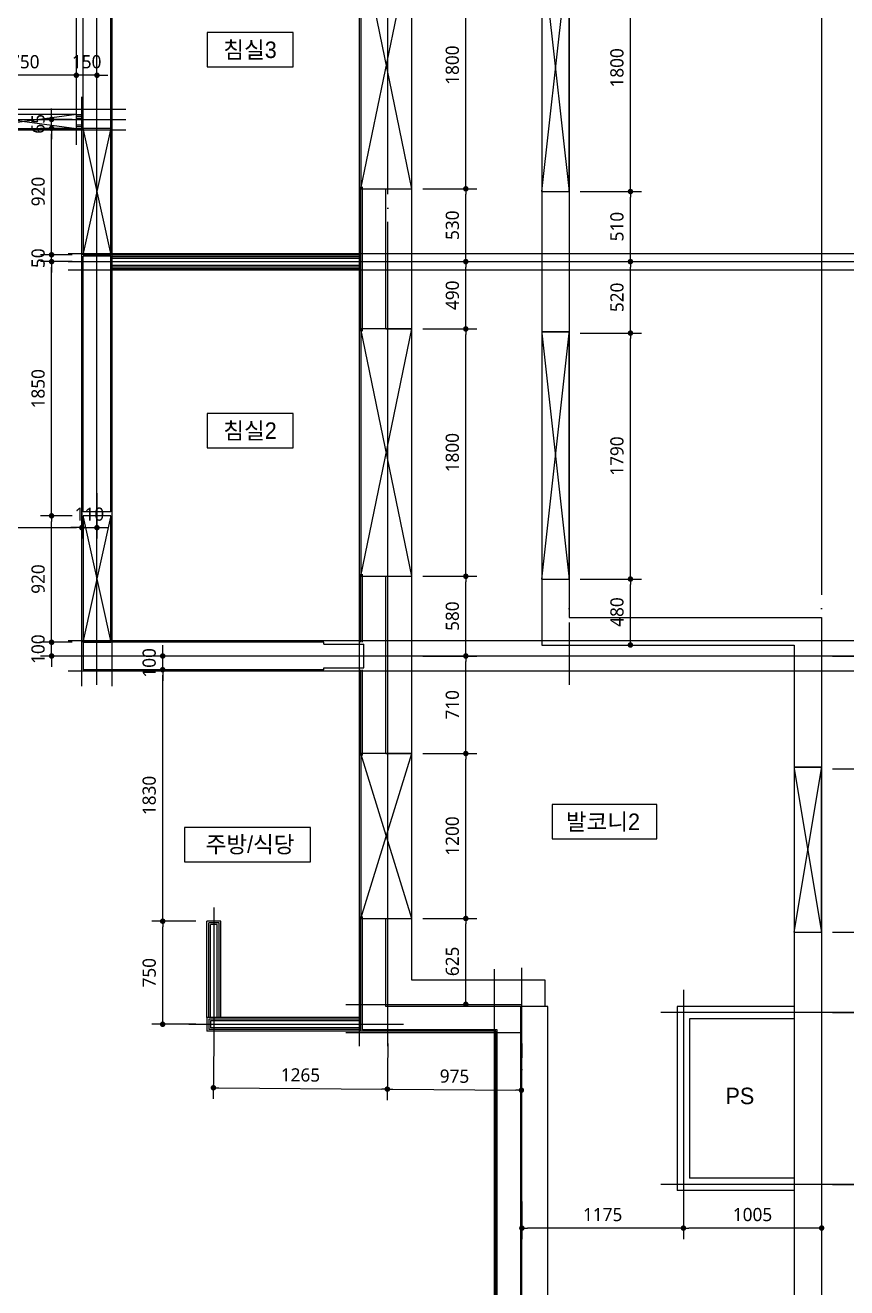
# Model space of a CAD drawing. Header units: millimetres. Extents: x 0 to 92204, y -190080 to 23760.
# Drawn here: x 15624 to 21598, y -15320 to -6132 of the extents above; entities that cross this region are included whole.
import ezdxf
from ezdxf.enums import TextEntityAlignment as Align

# ---------------------------------------------------------------- set-up
doc = ezdxf.new("R2010")
doc.units = ezdxf.units.MM
doc.header["$LTSCALE"] = 100
doc.linetypes.add('AUDIT_D_220706163347-0', pattern=[0])
doc.linetypes.add('CEN', pattern=[62, 60, -1, 0, -1])
doc.layers.get('defpoints').update_dxf_attribs({"color": 139})
for name, color, linetype in [('AA-XXXX-DIMS', 7, 'Continuous'), ('CEN_CON', 1, 'CEN'), ('CEN_WALL', 12, 'CEN'), ('CONC', 2, 'Continuous'), ('DIM', 7, 'AUDIT_D_220706163347-0'), ('ELE3_CON', 7, 'Continuous'), ('MC', 135, 'Continuous'), ('ROM', 7, 'AUDIT_D_220706163347-0'), ('WAL', 3, 'Continuous'), ('WAL_DRY', 7, 'Continuous'), ('실명', 3, 'AUDIT_D_220706163347-0'), ('실명박스', 7, 'AUDIT_D_220706163347-0'), ('창호-open', 4, 'Continuous')]:
    doc.layers.add(name, color=color, linetype=linetype)
doc.styles.add('HAUD01', font='Dotum.ttf')
doc.styles.add('맑은 고딕', font='malgun.ttf')
doc.dimstyles.new('NDIM40-in', dxfattribs={"dimscale": 40, "dimtxt": 2.4, "dimasz": 1, "dimexe": 2, "dimexo": 2, "dimgap": 1.2, "dimtad": 1, "dimdec": 0, "dimrnd": 0.25, "dimzin": 0, "dimdsep": 46, "dimtxsty": '맑은 고딕', "dimblk": 'DOT', "dimcen": 5, "dimclrd": 256, "dimclre": 256, "dimclrt": 3, "dimadec": 0, "dimazin": 0, "dimtfac": 1, "dimtdec": 0, "dimtix": 1, "dimtmove": 2, "dimatfit": 1, "dimldrblk": 'DIMDOT', "dimfxl": 0, "dimtolj": 1, "dimtzin": 0, "dimarcsym": 0})

# ---------------------------------------------------------------- blocks, each defined once
blk = doc.blocks.new('U-76B(기본)', base_point=(218292.1, 9215.4))
at = {"layer": 'CEN_CON'}
for p, q in [((212722.1, 8915.4), (212722.1, 14695.4)), ((212512.1, 14485.4), (219167.1, 14485.4)), ((203612.1, 11395.4), (210452.1, 11395.4)), ((219167.1, 11050.4), (212512.1, 11050.4)), ((219167.1, 9215.4), (203612.1, 9215.4))]:
    blk.add_line(p, q, dxfattribs=at)
at = {"layer": 'CEN_WALL'}
for p, q in [((216627.1, 17595.4), (216627.1, 14275.4)), ((215592.1, 14695.4), (215592.1, 8920.4)), ((210187.1, 12675.4), (210187.1, 11395.4)), ((209882.1, 12370.4), (219167.1, 12370.4)), ((208877.1, 8915.4), (208877.1, 10385.4)), ((210127.1, 8915.4), (210127.1, 10385.4)), ((210292.1, 10220.4), (208712.1, 10220.4))]:
    blk.add_line(p, q, dxfattribs=at)
at = {"layer": 'CONC'}
for p, q in [((212622.1, 12835.4), (212622.1, 14585.4)), ((212822.1, 14585.4), (212622.1, 14585.4)), ((212822.1, 12835.4), (212822.1, 14585.4)), ((213772.1, 14585.4), (215632.1, 14585.4)), ((213772.1, 14385.4), (213772.1, 14585.4)), ((215632.1, 14385.4), (215632.1, 14585.4)), ((216562.1, 14585.4), (218942.1, 14585.4)), ((216562.1, 14385.4), (216562.1, 14585.4)), ((213772.1, 14385.4), (215632.1, 14385.4)), ((216562.1, 14385.4), (218942.1, 14385.4)), ((212622.1, 12835.4), (212635.1, 12835.4)), ((212635.1, 12835.4), (212635.1, 12545.4)), ((212809.1, 12835.4), (212809.1, 12545.4)), ((212809.1, 12835.4), (212822.1, 12835.4)), ((212635.1, 12545.4), (212809.1, 12545.4)), ((210172.1, 11405.4), (204562.1, 11405.4)), ((210172.1, 11205.4), (210172.1, 11405.4)), ((213282.1, 11250.4), (212802.1, 11250.4)), ((212802.1, 11250.4), (212802.1, 9415.4)), ((213282.1, 11250.4), (213282.1, 11050.4)), ((216102.1, 11250.4), (215082.1, 11250.4)), ((215082.1, 11250.4), (215082.1, 11050.4)), ((216102.1, 11250.4), (216102.1, 11050.4)), ((207312.1, 11205.4), (210172.1, 11205.4)), ((213282.1, 11050.4), (213002.1, 11050.4)), ((213002.1, 11050.4), (213002.1, 9215.4)), ((216102.1, 11050.4), (215082.1, 11050.4)), ((210712.1, 9415.4), (207062.1, 9415.4)), ((210712.1, 9415.4), (210712.1, 9215.4)), ((212802.1, 9415.4), (211912.1, 9415.4)), ((211912.1, 9415.4), (211912.1, 9215.4)), ((210712.1, 9215.4), (207062.1, 9215.4)), ((213002.1, 9215.4), (211912.1, 9215.4))]:
    blk.add_line(p, q, dxfattribs=at)
at = {"layer": 'ELE3_CON'}
for p, q in [((215082.1, 11250.4), (213282.1, 11250.4)), ((217902.1, 11250.4), (216102.1, 11250.4)), ((211912.1, 9415.4), (210712.1, 9415.4))]:
    blk.add_line(p, q, dxfattribs=at)
at = {"layer": 'MC'}
for p, q in [((216552.1, 17595.4), (216552.1, 14275.4)), ((216702.1, 17595.4), (216702.1, 14275.4)), ((212612.1, 8915.4), (212612.1, 14695.4)), ((212832.1, 8915.4), (212832.1, 14695.4)), ((215532.1, 14695.4), (215532.1, 8920.4)), ((215652.1, 14695.4), (215652.1, 8920.4)), ((216442.1, 14635.4), (219167.1, 14635.4)), ((212502.1, 14595.4), (216792.1, 14595.4)), ((212502.1, 14375.4), (219167.1, 14375.4)), ((209982.1, 12675.4), (209982.1, 11395.4)), ((209882.1, 12575.4), (219167.1, 12575.4)), ((203612.1, 11595.4), (210442.1, 11595.4))]:
    blk.add_line(p, q, dxfattribs=at)
at = {"layer": 'WAL'}
for p, q in [((210172.1, 12385.4), (210812.1, 12385.4)), ((210172.1, 11225.4), (210172.1, 12385.4)), ((210812.1, 12385.4), (210812.1, 12195.4)), ((212012.1, 12385.4), (212012.1, 12195.4)), ((212012.1, 12385.4), (213302.1, 12385.4)), ((213302.1, 12385.4), (213302.1, 12195.4)), ((215102.1, 12385.4), (216122.1, 12385.4)), ((215102.1, 12385.4), (215102.1, 12195.4)), ((216122.1, 12385.4), (216122.1, 12195.4)), ((210362.1, 12195.4), (210812.1, 12195.4)), ((210362.1, 11225.4), (210362.1, 12195.4)), ((212012.1, 12195.4), (213302.1, 12195.4)), ((215102.1, 12195.4), (216122.1, 12195.4)), ((210172.1, 11225.4), (210362.1, 11225.4)), ((210172.1, 10265.4), (208832.1, 10265.4)), ((208832.1, 9415.4), (208832.1, 10265.4)), ((210172.1, 9415.4), (210172.1, 10265.4)), ((210082.1, 10175.4), (208922.1, 10175.4)), ((208922.1, 9415.4), (208922.1, 10175.4)), ((210082.1, 9415.4), (210082.1, 10175.4)), ((208922.1, 9415.4), (208832.1, 9415.4)), ((210172.1, 9415.4), (210082.1, 9415.4))]:
    blk.add_line(p, q, dxfattribs=at)
at = {"layer": 'WAL_DRY'}
for p, q in [((216562.1, 14635.4), (216562.1, 14585.4)), ((216574.6, 14635.4), (216574.6, 14585.4)), ((216587.1, 14635.4), (216587.1, 14585.4)), ((216637.1, 14635.4), (216637.1, 14585.4)), ((216649.6, 14635.4), (216649.6, 14585.4)), ((216662.1, 14635.4), (216662.1, 14585.4)), ((215542.1, 14385.4), (215542.1, 12565.4)), ((215554.6, 14385.4), (215554.6, 12565.4)), ((215567.1, 14385.4), (215567.1, 12565.4)), ((215617.1, 14385.4), (215617.1, 12565.4)), ((215629.6, 14385.4), (215629.6, 12565.4)), ((215642.1, 14385.4), (215642.1, 12565.4)), ((209992.1, 12565.4), (209992.1, 13685.4)), ((210092.1, 13685.4), (209992.1, 13685.4)), ((210004.6, 12565.4), (210004.6, 13672.9)), ((210079.6, 13672.9), (210004.6, 13672.9)), ((210017.1, 12565.4), (210017.1, 13660.4)), ((210067.1, 13660.4), (210017.1, 13660.4)), ((210067.1, 12565.4), (210067.1, 13660.4)), ((210079.6, 12565.4), (210079.6, 13672.9)), ((210092.1, 12565.4), (210092.1, 13685.4)), ((210092.1, 13685.4), (210792.1, 13685.4)), ((210092.1, 13672.9), (210779.6, 13672.9)), ((210092.1, 13660.4), (210767.1, 13660.4)), ((210092.1, 13610.4), (210767.1, 13610.4)), ((210092.1, 13597.9), (210779.6, 13597.9)), ((210767.1, 13610.4), (210767.1, 13660.4)), ((210779.6, 13597.9), (210779.6, 13672.9)), ((210792.1, 13585.4), (210792.1, 13685.4)), ((210092.1, 13585.4), (210792.1, 13585.4)), ((209992.1, 12565.4), (210827.1, 12565.4)), ((209992.1, 11585.4), (209992.1, 12565.4)), ((210002.1, 11575.4), (210002.1, 12555.4)), ((210002.1, 12555.4), (210827.1, 12555.4)), ((211997.1, 12565.4), (212622.1, 12565.4)), ((211997.1, 12555.4), (212622.1, 12555.4)), ((212822.1, 12565.4), (213317.1, 12565.4)), ((212822.1, 12555.4), (213317.1, 12555.4)), ((215087.1, 12565.4), (216137.1, 12565.4)), ((215087.1, 12555.4), (216137.1, 12555.4)), ((206057.1, 11585.4), (209992.1, 11585.4)), ((206047.1, 11575.4), (210002.1, 11575.4))]:
    blk.add_line(p, q, dxfattribs=at)
blk = doc.blocks.new('_Dot')
at = {"color": 0, "linetype": 'ByBlock', "lineweight": -2}
blk.add_line((-0.5, 0), (-1, 0), dxfattribs=at)
at = {"color": 0, "linetype": 'ByBlock', "const_width": 0.5}
blk.add_lwpolyline([(-0.25, 0, 1), (0.25, 0, 1)], format="xyb", close=True, dxfattribs=at)
blk = doc.blocks.new('*D232')
at = {"layer": 'defpoints', "color": 0, "transparency": 16777216}
for p in [(21415, -14567.1), (21879.5, -14567.1), (21415, -16257.1)]:
    blk.add_point(p, dxfattribs=at)
at = {"layer": 'DIM', "lineweight": -2, "transparency": 16777216}
for p, q in [((21495, -14567.1), (21959.5, -14567.1)), ((21879.5, -16217.1), (21879.5, -14607.1)), ((21495, -16257.1), (21959.5, -16257.1))]:
    blk.add_line(p, q, dxfattribs=at)
at = {"layer": 'DIM', "lineweight": -2, "transparency": 16777216, "xscale": 40, "yscale": 40, "zscale": 40}
for p, rotation in [((21879.5, -14567.1), 90), ((21879.5, -16257.1), 270)]:
    blk.add_blockref('_Dot', p, dxfattribs=dict(at, rotation=rotation))
at = {"layer": 'DIM', "color": 3, "transparency": 16777216, "insert": (21781.7, -15412.1), "char_height": 96, "attachment_point": 5, "rotation": 90, "style": '맑은 고딕'}
blk.add_mtext('\\A1;1690', dxfattribs=at)
blk = doc.blocks.new('DIMDOT')
at = {"layer": 'AA-XXXX-DIMS'}
for p, q in [((-1.5, 0), (1.5, 0)), ((0, -1.5), (0, 1.5))]:
    blk.add_line(p, q, dxfattribs=at)
for radius in [0.5, 0.25]:
    blk.add_circle((0, 0), radius, dxfattribs=at)
blk = doc.blocks.new('*D233')
at = {"layer": 'defpoints', "color": 0, "transparency": 16777216}
for p in [(21415, -13317.1), (21879.5, -13317.1), (21415, -14567.1)]:
    blk.add_point(p, dxfattribs=at)
at = {"layer": 'DIM', "lineweight": -2, "transparency": 16777216}
for p, q in [((21495, -13317.1), (21959.5, -13317.1)), ((21879.5, -14527.1), (21879.5, -13357.1)), ((21495, -14567.1), (21959.5, -14567.1))]:
    blk.add_line(p, q, dxfattribs=at)
at = {"layer": 'DIM', "lineweight": -2, "transparency": 16777216, "xscale": 40, "yscale": 40, "zscale": 40}
for p, rotation in [((21879.5, -13317.1), 90), ((21879.5, -14567.1), 270)]:
    blk.add_blockref('_Dot', p, dxfattribs=dict(at, rotation=rotation))
at = {"layer": 'DIM', "color": 3, "transparency": 16777216, "insert": (21781.7, -13942.1), "char_height": 96, "attachment_point": 5, "rotation": 90, "style": '맑은 고딕'}
blk.add_mtext('\\A1;1250', dxfattribs=at)
blk = doc.blocks.new('*D234')
at = {"layer": 'defpoints', "color": 0, "transparency": 16777216}
for p in [(21415, -12732.1), (21879.5, -12732.1), (21415, -13317.1)]:
    blk.add_point(p, dxfattribs=at)
at = {"layer": 'DIM', "lineweight": -2, "transparency": 16777216}
for p, q in [((21495, -12732.1), (21959.5, -12732.1)), ((21879.5, -13277.1), (21879.5, -12772.1)), ((21495, -13317.1), (21959.5, -13317.1))]:
    blk.add_line(p, q, dxfattribs=at)
at = {"layer": 'DIM', "lineweight": -2, "transparency": 16777216, "xscale": 40, "yscale": 40, "zscale": 40}
for p, rotation in [((21879.5, -12732.1), 90), ((21879.5, -13317.1), 270)]:
    blk.add_blockref('_Dot', p, dxfattribs=dict(at, rotation=rotation))
at = {"layer": 'DIM', "color": 3, "transparency": 16777216, "insert": (21781.9, -13024.6), "char_height": 96, "attachment_point": 5, "rotation": 90, "style": '맑은 고딕'}
blk.add_mtext('\\A1;585', dxfattribs=at)
blk = doc.blocks.new('*D235')
at = {"layer": 'defpoints', "color": 0, "transparency": 16777216}
for p in [(21415, -11542.1), (21879.5, -11542.1), (21415, -12732.1)]:
    blk.add_point(p, dxfattribs=at)
at = {"layer": 'DIM', "lineweight": -2, "transparency": 16777216}
for p, q in [((21495, -11542.1), (21959.5, -11542.1)), ((21879.5, -12692.1), (21879.5, -11582.1)), ((21495, -12732.1), (21959.5, -12732.1))]:
    blk.add_line(p, q, dxfattribs=at)
at = {"layer": 'DIM', "lineweight": -2, "transparency": 16777216, "xscale": 40, "yscale": 40, "zscale": 40}
for p, rotation in [((21879.5, -11542.1), 90), ((21879.5, -12732.1), 270)]:
    blk.add_blockref('_Dot', p, dxfattribs=dict(at, rotation=rotation))
at = {"layer": 'DIM', "color": 3, "transparency": 16777216, "insert": (21781.7, -12137.1), "char_height": 96, "attachment_point": 5, "rotation": 90, "style": '맑은 고딕'}
blk.add_mtext('\\A1;1190', dxfattribs=at)
blk = doc.blocks.new('*D236')
at = {"layer": 'defpoints', "color": 0, "transparency": 16777216}
for p in [(21415, -10722.1), (21879.5, -10722.1), (21415, -11542.1)]:
    blk.add_point(p, dxfattribs=at)
at = {"layer": 'DIM', "lineweight": -2, "transparency": 16777216}
for p, q in [((21495, -10722.1), (21959.5, -10722.1)), ((21879.5, -11502.1), (21879.5, -10762.1)), ((21495, -11542.1), (21959.5, -11542.1))]:
    blk.add_line(p, q, dxfattribs=at)
at = {"layer": 'DIM', "lineweight": -2, "transparency": 16777216, "xscale": 40, "yscale": 40, "zscale": 40}
for p, rotation in [((21879.5, -10722.1), 90), ((21879.5, -11542.1), 270)]:
    blk.add_blockref('_Dot', p, dxfattribs=dict(at, rotation=rotation))
at = {"layer": 'DIM', "color": 3, "transparency": 16777216, "insert": (21781.9, -11132.1), "char_height": 96, "attachment_point": 5, "rotation": 90, "style": '맑은 고딕'}
blk.add_mtext('\\A1;820', dxfattribs=at)
blk = doc.blocks.new('*D237')
at = {"layer": 'defpoints', "color": 0, "transparency": 16777216}
for p in [(19580, -10162.1), (20024.6, -10162.1), (19580, -10642.1)]:
    blk.add_point(p, dxfattribs=at)
at = {"layer": 'DIM', "lineweight": -2, "transparency": 16777216}
for p, q in [((19660, -10162.1), (20104.6, -10162.1)), ((20024.6, -10602.1), (20024.6, -10202.1)), ((19660, -10642.1), (20104.6, -10642.1))]:
    blk.add_line(p, q, dxfattribs=at)
at = {"layer": 'DIM', "lineweight": -2, "transparency": 16777216, "xscale": 40, "yscale": 40, "zscale": 40}
for p, rotation in [((20024.6, -10162.1), 90), ((20024.6, -10642.1), 270)]:
    blk.add_blockref('_Dot', p, dxfattribs=dict(at, rotation=rotation))
at = {"layer": 'DIM', "color": 3, "transparency": 16777216, "insert": (19927, -10402.1), "char_height": 96, "attachment_point": 5, "rotation": 90, "style": '맑은 고딕'}
blk.add_mtext('\\A1;480', dxfattribs=at)
blk = doc.blocks.new('*D238')
at = {"layer": 'defpoints', "color": 0, "transparency": 16777216}
for p in [(19580, -8372.1), (20024.6, -8372.1), (19580, -10162.1)]:
    blk.add_point(p, dxfattribs=at)
at = {"layer": 'DIM', "lineweight": -2, "transparency": 16777216}
for p, q in [((19660, -8372.1), (20104.6, -8372.1)), ((20024.6, -10122.1), (20024.6, -8412.1)), ((19660, -10162.1), (20104.6, -10162.1))]:
    blk.add_line(p, q, dxfattribs=at)
at = {"layer": 'DIM', "lineweight": -2, "transparency": 16777216, "xscale": 40, "yscale": 40, "zscale": 40}
for p, rotation in [((20024.6, -8372.1), 90), ((20024.6, -10162.1), 270)]:
    blk.add_blockref('_Dot', p, dxfattribs=dict(at, rotation=rotation))
at = {"layer": 'DIM', "color": 3, "transparency": 16777216, "insert": (19926.7, -9267.1), "char_height": 96, "attachment_point": 5, "rotation": 90, "style": '맑은 고딕'}
blk.add_mtext('\\A1;1790', dxfattribs=at)
blk = doc.blocks.new('*D239')
at = {"layer": 'defpoints', "color": 0, "transparency": 16777216}
for p in [(19580, -7852.1), (20024.6, -7852.1), (19580, -8372.1)]:
    blk.add_point(p, dxfattribs=at)
at = {"layer": 'DIM', "lineweight": -2, "transparency": 16777216}
for p, q in [((19660, -7852.1), (20104.6, -7852.1)), ((20024.6, -8332.1), (20024.6, -7892.1)), ((19660, -8372.1), (20104.6, -8372.1))]:
    blk.add_line(p, q, dxfattribs=at)
at = {"layer": 'DIM', "lineweight": -2, "transparency": 16777216, "xscale": 40, "yscale": 40, "zscale": 40}
for p, rotation in [((20024.6, -7852.1), 90), ((20024.6, -8372.1), 270)]:
    blk.add_blockref('_Dot', p, dxfattribs=dict(at, rotation=rotation))
at = {"layer": 'DIM', "color": 3, "transparency": 16777216, "insert": (19927, -8112.1), "char_height": 96, "attachment_point": 5, "rotation": 90, "style": '맑은 고딕'}
blk.add_mtext('\\A1;520', dxfattribs=at)
blk = doc.blocks.new('*D240')
at = {"layer": 'defpoints', "color": 0, "transparency": 16777216}
for p in [(19580, -7342.1), (20024.6, -7342.1), (19580, -7852.1)]:
    blk.add_point(p, dxfattribs=at)
at = {"layer": 'DIM', "lineweight": -2, "transparency": 16777216}
for p, q in [((19660, -7342.1), (20104.6, -7342.1)), ((20024.6, -7812.1), (20024.6, -7382.1)), ((19660, -7852.1), (20104.6, -7852.1))]:
    blk.add_line(p, q, dxfattribs=at)
at = {"layer": 'DIM', "lineweight": -2, "transparency": 16777216, "xscale": 40, "yscale": 40, "zscale": 40}
for p, rotation in [((20024.6, -7342.1), 90), ((20024.6, -7852.1), 270)]:
    blk.add_blockref('_Dot', p, dxfattribs=dict(at, rotation=rotation))
at = {"layer": 'DIM', "color": 3, "transparency": 16777216, "insert": (19926.7, -7597.1), "char_height": 96, "attachment_point": 5, "rotation": 90, "style": '맑은 고딕'}
blk.add_mtext('\\A1;510', dxfattribs=at)
blk = doc.blocks.new('*D241')
at = {"layer": 'defpoints', "color": 0, "transparency": 16777216}
for p in [(19580, -5542.1), (20024.6, -5542.1), (19580, -7342.1)]:
    blk.add_point(p, dxfattribs=at)
at = {"layer": 'DIM', "lineweight": -2, "transparency": 16777216}
for p, q in [((19660, -5542.1), (20104.6, -5542.1)), ((20024.6, -7302.1), (20024.6, -5582.1)), ((19660, -7342.1), (20104.6, -7342.1))]:
    blk.add_line(p, q, dxfattribs=at)
at = {"layer": 'DIM', "lineweight": -2, "transparency": 16777216, "xscale": 40, "yscale": 40, "zscale": 40}
for p, rotation in [((20024.6, -5542.1), 90), ((20024.6, -7342.1), 270)]:
    blk.add_blockref('_Dot', p, dxfattribs=dict(at, rotation=rotation))
at = {"layer": 'DIM', "color": 3, "transparency": 16777216, "insert": (19926.7, -6442.1), "char_height": 96, "attachment_point": 5, "rotation": 90, "style": '맑은 고딕'}
blk.add_mtext('\\A1;1800', dxfattribs=at)
blk = doc.blocks.new('*D243')
at = {"layer": 'defpoints', "color": 0, "transparency": 16777216}
for p in [(18435, -12632.1), (18827.4, -12632.1), (18435, -13257.1)]:
    blk.add_point(p, dxfattribs=at)
at = {"layer": 'DIM', "lineweight": -2, "transparency": 16777216}
for p, q in [((18515, -12632.1), (18907.4, -12632.1)), ((18827.4, -13217.1), (18827.4, -12672.1)), ((18515, -13257.1), (18907.4, -13257.1))]:
    blk.add_line(p, q, dxfattribs=at)
at = {"layer": 'DIM', "lineweight": -2, "transparency": 16777216, "xscale": 40, "yscale": 40, "zscale": 40}
for p, rotation in [((18827.4, -12632.1), 90), ((18827.4, -13257.1), 270)]:
    blk.add_blockref('_Dot', p, dxfattribs=dict(at, rotation=rotation))
at = {"layer": 'DIM', "color": 3, "transparency": 16777216, "insert": (18729.8, -12944.6), "char_height": 96, "attachment_point": 5, "rotation": 90, "style": '맑은 고딕'}
blk.add_mtext('\\A1;625', dxfattribs=at)
blk = doc.blocks.new('*D244')
at = {"layer": 'defpoints', "color": 0, "transparency": 16777216}
for p in [(18435, -11432.1), (18827.4, -11432.1), (18435, -12632.1)]:
    blk.add_point(p, dxfattribs=at)
at = {"layer": 'DIM', "lineweight": -2, "transparency": 16777216}
for p, q in [((18515, -11432.1), (18907.4, -11432.1)), ((18827.4, -12592.1), (18827.4, -11472.1)), ((18515, -12632.1), (18907.4, -12632.1))]:
    blk.add_line(p, q, dxfattribs=at)
at = {"layer": 'DIM', "lineweight": -2, "transparency": 16777216, "xscale": 40, "yscale": 40, "zscale": 40}
for p, rotation in [((18827.4, -11432.1), 90), ((18827.4, -12632.1), 270)]:
    blk.add_blockref('_Dot', p, dxfattribs=dict(at, rotation=rotation))
at = {"layer": 'DIM', "color": 3, "transparency": 16777216, "insert": (18729.5, -12032.1), "char_height": 96, "attachment_point": 5, "rotation": 90, "style": '맑은 고딕'}
blk.add_mtext('\\A1;1200', dxfattribs=at)
blk = doc.blocks.new('*D245')
at = {"layer": 'defpoints', "color": 0, "transparency": 16777216}
for p in [(18435, -10722.1), (18827.4, -10722.1), (18435, -11432.1)]:
    blk.add_point(p, dxfattribs=at)
at = {"layer": 'DIM', "lineweight": -2, "transparency": 16777216}
for p, q in [((18515, -10722.1), (18907.4, -10722.1)), ((18827.4, -11392.1), (18827.4, -10762.1)), ((18515, -11432.1), (18907.4, -11432.1))]:
    blk.add_line(p, q, dxfattribs=at)
at = {"layer": 'DIM', "lineweight": -2, "transparency": 16777216, "xscale": 40, "yscale": 40, "zscale": 40}
for p, rotation in [((18827.4, -10722.1), 90), ((18827.4, -11432.1), 270)]:
    blk.add_blockref('_Dot', p, dxfattribs=dict(at, rotation=rotation))
at = {"layer": 'DIM', "color": 3, "transparency": 16777216, "insert": (18729.5, -11077.1), "char_height": 96, "attachment_point": 5, "rotation": 90, "style": '맑은 고딕'}
blk.add_mtext('\\A1;710', dxfattribs=at)
blk = doc.blocks.new('*D246')
at = {"layer": 'defpoints', "color": 0, "transparency": 16777216}
for p in [(18435, -10142.1), (18827.4, -10142.1), (18435, -10722.1)]:
    blk.add_point(p, dxfattribs=at)
at = {"layer": 'DIM', "lineweight": -2, "transparency": 16777216}
for p, q in [((18515, -10142.1), (18907.4, -10142.1)), ((18827.4, -10682.1), (18827.4, -10182.1)), ((18515, -10722.1), (18907.4, -10722.1))]:
    blk.add_line(p, q, dxfattribs=at)
at = {"layer": 'DIM', "lineweight": -2, "transparency": 16777216, "xscale": 40, "yscale": 40, "zscale": 40}
for p, rotation in [((18827.4, -10142.1), 90), ((18827.4, -10722.1), 270)]:
    blk.add_blockref('_Dot', p, dxfattribs=dict(at, rotation=rotation))
at = {"layer": 'DIM', "color": 3, "transparency": 16777216, "insert": (18729.8, -10432.1), "char_height": 96, "attachment_point": 5, "rotation": 90, "style": '맑은 고딕'}
blk.add_mtext('\\A1;580', dxfattribs=at)
blk = doc.blocks.new('*D247')
at = {"layer": 'defpoints', "color": 0, "transparency": 16777216}
for p in [(18435, -8342.1), (18827.4, -8342.1), (18435, -10142.1)]:
    blk.add_point(p, dxfattribs=at)
at = {"layer": 'DIM', "lineweight": -2, "transparency": 16777216}
for p, q in [((18515, -8342.1), (18907.4, -8342.1)), ((18827.4, -10102.1), (18827.4, -8382.1)), ((18515, -10142.1), (18907.4, -10142.1))]:
    blk.add_line(p, q, dxfattribs=at)
at = {"layer": 'DIM', "lineweight": -2, "transparency": 16777216, "xscale": 40, "yscale": 40, "zscale": 40}
for p, rotation in [((18827.4, -8342.1), 90), ((18827.4, -10142.1), 270)]:
    blk.add_blockref('_Dot', p, dxfattribs=dict(at, rotation=rotation))
at = {"layer": 'DIM', "color": 3, "transparency": 16777216, "insert": (18729.5, -9242.1), "char_height": 96, "attachment_point": 5, "rotation": 90, "style": '맑은 고딕'}
blk.add_mtext('\\A1;1800', dxfattribs=at)
blk = doc.blocks.new('*D248')
at = {"layer": 'defpoints', "color": 0, "transparency": 16777216}
for p in [(18435, -7852.1), (18827.4, -7852.1), (18435, -8342.1)]:
    blk.add_point(p, dxfattribs=at)
at = {"layer": 'DIM', "lineweight": -2, "transparency": 16777216}
for p, q in [((18515, -7852.1), (18907.4, -7852.1)), ((18827.4, -8302.1), (18827.4, -7892.1)), ((18515, -8342.1), (18907.4, -8342.1))]:
    blk.add_line(p, q, dxfattribs=at)
at = {"layer": 'DIM', "lineweight": -2, "transparency": 16777216, "xscale": 40, "yscale": 40, "zscale": 40}
for p, rotation in [((18827.4, -7852.1), 90), ((18827.4, -8342.1), 270)]:
    blk.add_blockref('_Dot', p, dxfattribs=dict(at, rotation=rotation))
at = {"layer": 'DIM', "color": 3, "transparency": 16777216, "insert": (18729.8, -8097.1), "char_height": 96, "attachment_point": 5, "rotation": 90, "style": '맑은 고딕'}
blk.add_mtext('\\A1;490', dxfattribs=at)
blk = doc.blocks.new('*D249')
at = {"layer": 'defpoints', "color": 0, "transparency": 16777216}
for p in [(18435, -7322.1), (18827.4, -7322.1), (18435, -7852.1)]:
    blk.add_point(p, dxfattribs=at)
at = {"layer": 'DIM', "lineweight": -2, "transparency": 16777216}
for p, q in [((18515, -7322.1), (18907.4, -7322.1)), ((18827.4, -7812.1), (18827.4, -7362.1)), ((18515, -7852.1), (18907.4, -7852.1))]:
    blk.add_line(p, q, dxfattribs=at)
at = {"layer": 'DIM', "lineweight": -2, "transparency": 16777216, "xscale": 40, "yscale": 40, "zscale": 40}
for p, rotation in [((18827.4, -7322.1), 90), ((18827.4, -7852.1), 270)]:
    blk.add_blockref('_Dot', p, dxfattribs=dict(at, rotation=rotation))
at = {"layer": 'DIM', "color": 3, "transparency": 16777216, "insert": (18729.8, -7587.1), "char_height": 96, "attachment_point": 5, "rotation": 90, "style": '맑은 고딕'}
blk.add_mtext('\\A1;530', dxfattribs=at)
blk = doc.blocks.new('*D250')
at = {"layer": 'defpoints', "color": 0, "transparency": 16777216}
for p in [(18435, -5522.1), (18827.4, -5522.1), (18435, -7322.1)]:
    blk.add_point(p, dxfattribs=at)
at = {"layer": 'DIM', "lineweight": -2, "transparency": 16777216}
for p, q in [((18515, -5522.1), (18907.4, -5522.1)), ((18827.4, -7282.1), (18827.4, -5562.1)), ((18515, -7322.1), (18907.4, -7322.1))]:
    blk.add_line(p, q, dxfattribs=at)
at = {"layer": 'DIM', "lineweight": -2, "transparency": 16777216, "xscale": 40, "yscale": 40, "zscale": 40}
for p, rotation in [((18827.4, -5522.1), 90), ((18827.4, -7322.1), 270)]:
    blk.add_blockref('_Dot', p, dxfattribs=dict(at, rotation=rotation))
at = {"layer": 'DIM', "color": 3, "transparency": 16777216, "insert": (18729.5, -6422.1), "char_height": 96, "attachment_point": 5, "rotation": 90, "style": '맑은 고딕'}
blk.add_mtext('\\A1;1800', dxfattribs=at)
blk = doc.blocks.new('*D252')
at = {"layer": 'defpoints', "color": 0, "transparency": 16777216}
for p in [(20410, -14612.1), (21415, -14612.1), (20410, -14885.4)]:
    blk.add_point(p, dxfattribs=at)
at = {"layer": 'DIM', "lineweight": -2, "transparency": 16777216}
for p, q in [((20410, -14692.1), (20410, -14965.4)), ((21415, -14692.1), (21415, -14965.4)), ((21375, -14885.4), (20450, -14885.4))]:
    blk.add_line(p, q, dxfattribs=at)
at = {"layer": 'DIM', "lineweight": -2, "transparency": 16777216, "xscale": 40, "yscale": 40, "zscale": 40, "rotation": 180.0000000000002}
blk.add_blockref('_Dot', (20410, -14885.4), dxfattribs=at)
at = {"layer": 'DIM', "lineweight": -2, "transparency": 16777216, "xscale": 40, "yscale": 40, "zscale": 40}
blk.add_blockref('_Dot', (21415, -14885.4), dxfattribs=at)
at = {"layer": 'DIM', "color": 3, "transparency": 16777216, "insert": (20912.5, -14787.5), "char_height": 96, "attachment_point": 5, "style": '맑은 고딕'}
blk.add_mtext('\\A1;1005', dxfattribs=at)
blk = doc.blocks.new('*D253')
at = {"layer": 'defpoints', "color": 0, "transparency": 16777216}
for p in [(19235, -14612.1), (20410, -14612.1), (19235, -14885.4)]:
    blk.add_point(p, dxfattribs=at)
at = {"layer": 'DIM', "lineweight": -2, "transparency": 16777216}
for p, q in [((19235, -14692.1), (19235, -14965.4)), ((20410, -14692.1), (20410, -14965.4)), ((20370, -14885.4), (19275, -14885.4))]:
    blk.add_line(p, q, dxfattribs=at)
at = {"layer": 'DIM', "lineweight": -2, "transparency": 16777216, "xscale": 40, "yscale": 40, "zscale": 40, "rotation": 180.0000000000002}
blk.add_blockref('_Dot', (19235, -14885.4), dxfattribs=at)
at = {"layer": 'DIM', "lineweight": -2, "transparency": 16777216, "xscale": 40, "yscale": 40, "zscale": 40}
blk.add_blockref('_Dot', (20410, -14885.4), dxfattribs=at)
at = {"layer": 'DIM', "color": 3, "transparency": 16777216, "insert": (19822.5, -14787.5), "char_height": 96, "attachment_point": 5, "style": '맑은 고딕'}
blk.add_mtext('\\A1;1175', dxfattribs=at)
blk = doc.blocks.new('*D304')
at = {"layer": 'defpoints', "color": 0, "transparency": 16777216}
for p in [(16995, -13452.1), (18260, -13462.1), (18256.8, -13874.2)]:
    blk.add_point(p, dxfattribs=at)
at = {"layer": 'DIM', "lineweight": -2, "transparency": 16777216}
for p, q in [((16994.4, -13532.1), (16991.2, -13944.2)), ((18259.4, -13542.1), (18256.2, -13954.2)), ((17031.8, -13864.5), (18216.8, -13873.9))]:
    blk.add_line(p, q, dxfattribs=at)
at = {"layer": 'DIM', "lineweight": -2, "transparency": 16777216, "xscale": 40, "yscale": 40, "zscale": 40}
for p, rotation in [((16991.8, -13864.2), 179.5470783710401), ((18256.8, -13874.2), 359.5470783710401)]:
    blk.add_blockref('_Dot', p, dxfattribs=dict(at, rotation=rotation))
at = {"layer": 'DIM', "color": 3, "transparency": 16777216, "insert": (17625.1, -13771.3), "char_height": 96, "attachment_point": 5, "rotation": 359.54708, "style": '맑은 고딕'}
blk.add_mtext('\\A1;1265', dxfattribs=at)
blk = doc.blocks.new('*D305')
at = {"layer": 'defpoints', "color": 0, "transparency": 16777216}
for p in [(18260, -13462.1), (19235, -13462.1), (19231.7, -13881.9)]:
    blk.add_point(p, dxfattribs=at)
at = {"layer": 'DIM', "lineweight": -2, "transparency": 16777216}
for p, q in [((18259.4, -13542.1), (18256.2, -13954.2)), ((19234.4, -13542.1), (19231.1, -13961.9)), ((18296.8, -13874.5), (19191.7, -13881.6))]:
    blk.add_line(p, q, dxfattribs=at)
at = {"layer": 'DIM', "lineweight": -2, "transparency": 16777216, "xscale": 40, "yscale": 40, "zscale": 40}
for p, rotation in [((18256.8, -13874.2), 179.5470783710401), ((19231.7, -13881.9), 359.5470783710401)]:
    blk.add_blockref('_Dot', p, dxfattribs=dict(at, rotation=rotation))
at = {"layer": 'DIM', "color": 3, "transparency": 16777216, "insert": (18745, -13780.4), "char_height": 96, "attachment_point": 5, "rotation": 359.54708, "style": '맑은 고딕'}
blk.add_mtext('\\A1;975', dxfattribs=at)
blk = doc.blocks.new('*D306')
at = {"layer": 'defpoints', "color": 0, "transparency": 16777216}
for p in [(16622.9, -12652.1), (16945, -12652.1), (16945, -13402.1)]:
    blk.add_point(p, dxfattribs=at)
at = {"layer": 'DIM', "lineweight": -2, "transparency": 16777216}
for p, q in [((16865, -12652.1), (16542.9, -12652.1)), ((16622.9, -13362.1), (16622.9, -12692.1)), ((16865, -13402.1), (16542.9, -13402.1))]:
    blk.add_line(p, q, dxfattribs=at)
at = {"layer": 'DIM', "lineweight": -2, "transparency": 16777216, "xscale": 40, "yscale": 40, "zscale": 40}
for p, rotation in [((16622.9, -12652.1), 90), ((16622.9, -13402.1), 270)]:
    blk.add_blockref('_Dot', p, dxfattribs=dict(at, rotation=rotation))
at = {"layer": 'DIM', "color": 3, "transparency": 16777216, "insert": (16525.3, -13027.1), "char_height": 96, "attachment_point": 5, "rotation": 90, "style": '맑은 고딕'}
blk.add_mtext('\\A1;750', dxfattribs=at)
blk = doc.blocks.new('*D307')
at = {"layer": 'defpoints', "color": 0, "transparency": 16777216}
for p in [(16622.9, -10822.1), (16945, -10822.1), (16945, -12652.1)]:
    blk.add_point(p, dxfattribs=at)
at = {"layer": 'DIM', "lineweight": -2, "transparency": 16777216}
for p, q in [((16865, -10822.1), (16542.9, -10822.1)), ((16622.9, -12612.1), (16622.9, -10862.1)), ((16865, -12652.1), (16542.9, -12652.1))]:
    blk.add_line(p, q, dxfattribs=at)
at = {"layer": 'DIM', "lineweight": -2, "transparency": 16777216, "xscale": 40, "yscale": 40, "zscale": 40}
for p, rotation in [((16622.9, -10822.1), 90), ((16622.9, -12652.1), 270)]:
    blk.add_blockref('_Dot', p, dxfattribs=dict(at, rotation=rotation))
at = {"layer": 'DIM', "color": 3, "transparency": 16777216, "insert": (16525.1, -11737.1), "char_height": 96, "attachment_point": 5, "rotation": 90, "style": '맑은 고딕'}
blk.add_mtext('\\A1;1830', dxfattribs=at)
blk = doc.blocks.new('*D308')
at = {"layer": 'defpoints', "color": 0, "transparency": 16777216}
for p in [(16622.9, -10722.1), (16945, -10722.1), (16945, -10822.1)]:
    blk.add_point(p, dxfattribs=at)
at = {"layer": 'DIM', "lineweight": -2, "transparency": 16777216}
for p, q in [((16622.9, -10682.1), (16622.9, -10642.1)), ((16865, -10722.1), (16542.9, -10722.1)), ((16622.9, -10822.1), (16622.9, -10722.1)), ((16865, -10822.1), (16542.9, -10822.1)), ((16622.9, -10862.1), (16622.9, -10902.1))]:
    blk.add_line(p, q, dxfattribs=at)
at = {"layer": 'DIM', "lineweight": -2, "transparency": 16777216, "xscale": 40, "yscale": 40, "zscale": 40}
for p, rotation in [((16622.9, -10722.1), 270), ((16622.9, -10822.1), 90)]:
    blk.add_blockref('_Dot', p, dxfattribs=dict(at, rotation=rotation))
at = {"layer": 'DIM', "color": 3, "transparency": 16777216, "insert": (16525.1, -10772.1), "char_height": 96, "attachment_point": 5, "rotation": 90, "style": '맑은 고딕'}
blk.add_mtext('\\A1;100', dxfattribs=at)
blk = doc.blocks.new('*D309')
at = {"layer": 'defpoints', "color": 0, "transparency": 16777216}
for p in [(15815, -10622.1), (16045, -10622.1), (16045, -10722.1)]:
    blk.add_point(p, dxfattribs=at)
at = {"layer": 'DIM', "lineweight": -2, "transparency": 16777216}
for p, q in [((15815, -10582.1), (15815, -10542.1)), ((15965, -10622.1), (15735, -10622.1)), ((15815, -10722.1), (15815, -10622.1)), ((15965, -10722.1), (15735, -10722.1)), ((15815, -10762.1), (15815, -10802.1))]:
    blk.add_line(p, q, dxfattribs=at)
at = {"layer": 'DIM', "lineweight": -2, "transparency": 16777216, "xscale": 40, "yscale": 40, "zscale": 40}
for p, rotation in [((15815, -10622.1), 270), ((15815, -10722.1), 90)]:
    blk.add_blockref('_Dot', p, dxfattribs=dict(at, rotation=rotation))
at = {"layer": 'DIM', "color": 3, "transparency": 16777216, "insert": (15717.1, -10672.1), "char_height": 96, "attachment_point": 5, "rotation": 90, "style": '맑은 고딕'}
blk.add_mtext('\\A1;100', dxfattribs=at)
blk = doc.blocks.new('*D310')
at = {"layer": 'defpoints', "color": 0, "transparency": 16777216}
for p in [(15815, -9702.1), (16045, -9702.1), (16045, -10622.1)]:
    blk.add_point(p, dxfattribs=at)
at = {"layer": 'DIM', "lineweight": -2, "transparency": 16777216}
for p, q in [((15965, -9702.1), (15735, -9702.1)), ((15815, -10582.1), (15815, -9742.1)), ((15965, -10622.1), (15735, -10622.1))]:
    blk.add_line(p, q, dxfattribs=at)
at = {"layer": 'DIM', "lineweight": -2, "transparency": 16777216, "xscale": 40, "yscale": 40, "zscale": 40}
for p, rotation in [((15815, -9702.1), 90), ((15815, -10622.1), 270)]:
    blk.add_blockref('_Dot', p, dxfattribs=dict(at, rotation=rotation))
at = {"layer": 'DIM', "color": 3, "transparency": 16777216, "insert": (15717.4, -10162.1), "char_height": 96, "attachment_point": 5, "rotation": 90, "style": '맑은 고딕'}
blk.add_mtext('\\A1;920', dxfattribs=at)
blk = doc.blocks.new('*D311')
at = {"layer": 'defpoints', "color": 0, "transparency": 16777216}
for p in [(15815, -7852.1), (16045, -7852.1), (16045, -9702.1)]:
    blk.add_point(p, dxfattribs=at)
at = {"layer": 'DIM', "lineweight": -2, "transparency": 16777216}
for p, q in [((15965, -7852.1), (15735, -7852.1)), ((15815, -9662.1), (15815, -7892.1)), ((15965, -9702.1), (15735, -9702.1))]:
    blk.add_line(p, q, dxfattribs=at)
at = {"layer": 'DIM', "lineweight": -2, "transparency": 16777216, "xscale": 40, "yscale": 40, "zscale": 40}
for p, rotation in [((15815, -7852.1), 90), ((15815, -9702.1), 270)]:
    blk.add_blockref('_Dot', p, dxfattribs=dict(at, rotation=rotation))
at = {"layer": 'DIM', "color": 3, "transparency": 16777216, "insert": (15717.1, -8777.1), "char_height": 96, "attachment_point": 5, "rotation": 90, "style": '맑은 고딕'}
blk.add_mtext('\\A1;1850', dxfattribs=at)
blk = doc.blocks.new('*D312')
at = {"layer": 'defpoints', "color": 0, "transparency": 16777216}
for p in [(15815, -7802.1), (16045, -7802.1), (16045, -7852.1)]:
    blk.add_point(p, dxfattribs=at)
at = {"layer": 'DIM', "lineweight": -2, "transparency": 16777216}
for p, q in [((15965, -7802.1), (15735, -7802.1)), ((15815, -7762.1), (15815, -7722.1)), ((15815, -7852.1), (15815, -7802.1)), ((15965, -7852.1), (15735, -7852.1)), ((15815, -7892.1), (15815, -7932.1))]:
    blk.add_line(p, q, dxfattribs=at)
at = {"layer": 'DIM', "lineweight": -2, "transparency": 16777216, "xscale": 40, "yscale": 40, "zscale": 40}
for p, rotation in [((15815, -7802.1), 270), ((15815, -7852.1), 90)]:
    blk.add_blockref('_Dot', p, dxfattribs=dict(at, rotation=rotation))
at = {"layer": 'DIM', "color": 3, "transparency": 16777216, "insert": (15717.4, -7827.1), "char_height": 96, "attachment_point": 5, "rotation": 90, "style": '맑은 고딕'}
blk.add_mtext('\\A1;50', dxfattribs=at)
blk = doc.blocks.new('*D313')
at = {"layer": 'defpoints', "color": 0, "transparency": 16777216}
for p in [(15815, -6882.1), (16045, -6882.1), (16045, -7802.1)]:
    blk.add_point(p, dxfattribs=at)
at = {"layer": 'DIM', "lineweight": -2, "transparency": 16777216}
for p, q in [((15965, -6882.1), (15735, -6882.1)), ((15815, -7762.1), (15815, -6922.1)), ((15965, -7802.1), (15735, -7802.1))]:
    blk.add_line(p, q, dxfattribs=at)
at = {"layer": 'DIM', "lineweight": -2, "transparency": 16777216, "xscale": 40, "yscale": 40, "zscale": 40}
for p, rotation in [((15815, -6882.1), 90), ((15815, -7802.1), 270)]:
    blk.add_blockref('_Dot', p, dxfattribs=dict(at, rotation=rotation))
at = {"layer": 'DIM', "color": 3, "transparency": 16777216, "insert": (15717.4, -7342.1), "char_height": 96, "attachment_point": 5, "rotation": 90, "style": '맑은 고딕'}
blk.add_mtext('\\A1;920', dxfattribs=at)
blk = doc.blocks.new('*D314')
at = {"layer": 'defpoints', "color": 0, "transparency": 16777216}
for p in [(15815, -6817.1), (16045, -6817.1), (16045, -6882.1)]:
    blk.add_point(p, dxfattribs=at)
at = {"layer": 'DIM', "lineweight": -2, "transparency": 16777216}
for p, q in [((15815, -6777.1), (15815, -6737.1)), ((15965, -6817.1), (15735, -6817.1)), ((15965, -6882.1), (15735, -6882.1)), ((15815, -6882.1), (15815, -6817.1)), ((15815, -6922.1), (15815, -6962.1))]:
    blk.add_line(p, q, dxfattribs=at)
at = {"layer": 'DIM', "lineweight": -2, "transparency": 16777216, "xscale": 40, "yscale": 40, "zscale": 40}
for p, rotation in [((15815, -6817.1), 270), ((15815, -6882.1), 90)]:
    blk.add_blockref('_Dot', p, dxfattribs=dict(at, rotation=rotation))
at = {"layer": 'DIM', "color": 3, "transparency": 16777216, "insert": (15717.4, -6849.6), "char_height": 96, "attachment_point": 5, "rotation": 90, "style": '맑은 고딕'}
blk.add_mtext('\\A1;65', dxfattribs=at)
blk = doc.blocks.new('*D315')
at = {"layer": 'defpoints', "color": 0, "transparency": 16777216}
for p in [(15995, -6495.7), (15995, -6782.1), (16145, -6782.1)]:
    blk.add_point(p, dxfattribs=at)
at = {"layer": 'DIM', "lineweight": -2, "transparency": 16777216}
for p, q in [((15995, -6702.1), (15995, -6415.7)), ((16145, -6702.1), (16145, -6415.7)), ((15955, -6495.7), (15915, -6495.7)), ((16145, -6495.7), (15995, -6495.7)), ((16185, -6495.7), (16225, -6495.7))]:
    blk.add_line(p, q, dxfattribs=at)
at = {"layer": 'DIM', "lineweight": -2, "transparency": 16777216, "xscale": 40, "yscale": 40, "zscale": 40}
blk.add_blockref('_Dot', (15995, -6495.7), dxfattribs=at)
at = {"layer": 'DIM', "lineweight": -2, "transparency": 16777216, "xscale": 40, "yscale": 40, "zscale": 40, "rotation": 180}
blk.add_blockref('_Dot', (16145, -6495.7), dxfattribs=at)
at = {"layer": 'DIM', "color": 3, "transparency": 16777216, "insert": (16070, -6397.9), "char_height": 96, "attachment_point": 5, "style": '맑은 고딕'}
blk.add_mtext('\\A1;150', dxfattribs=at)
blk = doc.blocks.new('*D316')
at = {"layer": 'defpoints', "color": 0, "transparency": 16777216}
for p in [(15245, -6495.7), (15245, -6782.1), (15995, -6782.1)]:
    blk.add_point(p, dxfattribs=at)
at = {"layer": 'DIM', "lineweight": -2, "transparency": 16777216}
for p, q in [((15245, -6702.1), (15245, -6415.7)), ((15995, -6702.1), (15995, -6415.7)), ((15955, -6495.7), (15285, -6495.7))]:
    blk.add_line(p, q, dxfattribs=at)
at = {"layer": 'DIM', "lineweight": -2, "transparency": 16777216, "xscale": 40, "yscale": 40, "zscale": 40, "rotation": 180}
blk.add_blockref('_Dot', (15245, -6495.7), dxfattribs=at)
at = {"layer": 'DIM', "lineweight": -2, "transparency": 16777216, "xscale": 40, "yscale": 40, "zscale": 40}
blk.add_blockref('_Dot', (15995, -6495.7), dxfattribs=at)
at = {"layer": 'DIM', "color": 3, "transparency": 16777216, "insert": (15620, -6398.1), "char_height": 96, "attachment_point": 5, "style": '맑은 고딕'}
blk.add_mtext('\\A1;750', dxfattribs=at)
blk = doc.blocks.new('*D322')
at = {"layer": 'defpoints', "color": 0, "transparency": 16777216}
for p in [(14835, -9457.1), (16035, -9457.1), (16035, -9788.1)]:
    blk.add_point(p, dxfattribs=at)
at = {"layer": 'DIM', "lineweight": -2, "transparency": 16777216}
for p, q in [((14835, -9537.1), (14835, -9868.1)), ((16035, -9537.1), (16035, -9868.1)), ((14875, -9788.1), (15995, -9788.1))]:
    blk.add_line(p, q, dxfattribs=at)
at = {"layer": 'DIM', "lineweight": -2, "transparency": 16777216, "xscale": 40, "yscale": 40, "zscale": 40, "rotation": 180}
blk.add_blockref('_Dot', (14835, -9788.1), dxfattribs=at)
at = {"layer": 'DIM', "lineweight": -2, "transparency": 16777216, "xscale": 40, "yscale": 40, "zscale": 40}
blk.add_blockref('_Dot', (16035, -9788.1), dxfattribs=at)
at = {"layer": 'DIM', "color": 3, "transparency": 16777216, "insert": (15435, -9690.3), "char_height": 96, "attachment_point": 5, "style": '맑은 고딕'}
blk.add_mtext('\\A1;1200', dxfattribs=at)
blk = doc.blocks.new('*D323')
at = {"layer": 'defpoints', "color": 0, "transparency": 16777216}
for p in [(16035, -9457.1), (16145, -9457.1), (16145, -9788.1)]:
    blk.add_point(p, dxfattribs=at)
at = {"layer": 'DIM', "lineweight": -2, "transparency": 16777216}
for p, q in [((16035, -9537.1), (16035, -9868.1)), ((16145, -9537.1), (16145, -9868.1)), ((15995, -9788.1), (15955, -9788.1)), ((16035, -9788.1), (16145, -9788.1)), ((16185, -9788.1), (16225, -9788.1))]:
    blk.add_line(p, q, dxfattribs=at)
at = {"layer": 'DIM', "lineweight": -2, "transparency": 16777216, "xscale": 40, "yscale": 40, "zscale": 40}
blk.add_blockref('_Dot', (16035, -9788.1), dxfattribs=at)
at = {"layer": 'DIM', "lineweight": -2, "transparency": 16777216, "xscale": 40, "yscale": 40, "zscale": 40, "rotation": 180}
blk.add_blockref('_Dot', (16145, -9788.1), dxfattribs=at)
at = {"layer": 'DIM', "color": 3, "transparency": 16777216, "insert": (16090, -9690.3), "char_height": 96, "attachment_point": 5, "style": '맑은 고딕'}
blk.add_mtext('\\A1;110', dxfattribs=at)

msp = doc.modelspace()

# ---------------------------------------------------------------- linework, layer by layer
at = {"layer": 'CEN_CON'}
for p, q in [((16995, -12553.5), (16995, -13553)), ((16813.2, -13402.1), (18373.3, -13402.1))]:
    msp.add_line(p, q, dxfattribs=at)
at = {"layer": '실명박스'}
for points in [[(16946.8, -6184.9), (16946.8, -6434.9), (17572.1, -6434.9), (17572.1, -6184.9)], [(16946.8, -8956.5), (16946.8, -9206.5), (17572.1, -9206.5), (17572.1, -8956.5)], [(19455.4, -11802.9), (19455.4, -12052.9), (20217.4, -12052.9), (20217.4, -11802.9)], [(16782.6, -11969.2), (16782.6, -12219.2), (17697.6, -12219.2), (17697.6, -11969.2)]]:
    msp.add_lwpolyline(points, close=True, dxfattribs=at)
at = {"layer": '창호-open'}
for p, q in [((18435, -7322.1), (18065, -5522.1)), ((18065, -7322.1), (18435, -5522.1)), ((19380, -7342.1), (19580, -5552.1)), ((19380, -5552.1), (19580, -7342.1)), ((15995, -6782.1), (15245, -6882.1)), ((15245, -6782.1), (15995, -6882.1)), ((16045, -7802.1), (16245, -6892.1)), ((16045, -6892.1), (16245, -7802.1)), ((18435, -10142.1), (18065, -8342.1)), ((18065, -10142.1), (18435, -8342.1)), ((19380, -10162.1), (19580, -8372.1)), ((19380, -8372.1), (19580, -10162.1)), ((16045, -10622.1), (16245, -9712.1)), ((16045, -9712.1), (16245, -10622.1)), ((18435, -12632.1), (18065, -11432.1)), ((18065, -12632.1), (18435, -11432.1)), ((21215, -12732.1), (21415, -11542.1)), ((21215, -11542.1), (21415, -12732.1))]:
    msp.add_line(p, q, dxfattribs=at)
for points in [[(18435, -7322.1), (18435, -5522.1), (18065, -5522.1), (18065, -7322.1)], [(19380, -7342.1), (19580, -7342.1), (19580, -5542.1), (19380, -5542.1)], [(15245, -6882.1), (15995, -6882.1), (15995, -6782.1), (15245, -6782.1)], [(16045, -7802.1), (16245, -7802.1), (16245, -6882.1), (16045, -6882.1)], [(18435, -10142.1), (18435, -8342.1), (18065, -8342.1), (18065, -10142.1)], [(19380, -10162.1), (19580, -10162.1), (19580, -8362.1), (19380, -8362.1)], [(16045, -10622.1), (16245, -10622.1), (16245, -9702.1), (16045, -9702.1)], [(18435, -12632.1), (18435, -11432.1), (18065, -11432.1), (18065, -12632.1)], [(21215, -12732.1), (21415, -12732.1), (21415, -11532.1), (21215, -11532.1)]]:
    msp.add_lwpolyline(points, close=True, dxfattribs=at)

# ---------------------------------------------------------------- block references
at = {"rotation": 90}
msp.add_blockref('U-76B(기본)', (21415, -5152.1), dxfattribs=at)

# ---------------------------------------------------------------- texts
at = {"layer": 'ROM', "color": 3, "style": 'HAUD01'}
msp.add_text('PS', height=120, dxfattribs=at).set_placement((20820.5, -13923.5), align=Align.MIDDLE)
at = {"layer": '실명', "style": 'HAUD01'}
for s, p in [('침실3', (17258.3, -6308.1)), ('침실2', (17258.3, -9079.7)), ('발코니2', (19824.7, -11927.1)), ('주방/식당', (17258.6, -12092.4))]:
    msp.add_text(s, height=120, dxfattribs=at).set_placement(p, align=Align.MIDDLE)

# ---------------------------------------------------------------- dimensions: what is measured, and where the dimension line sits
at = {"layer": 'DIM'}
for base, p1, p2, angle, picture, middle in [((18827.4, -5522.1), (18435, -7322.1), (18435, -5522.1), 270, '*D250', (18729.5, -6422.1)), ((20024.6, -5542.1), (19580, -7342.1), (19580, -5542.1), 270, '*D241', (19926.7, -6442.1)), ((15815, -6817.1), (16045, -6882.1), (16045, -6817.1), 90, '*D314', (15717.4, -6849.6)), ((15815, -6882.1), (16045, -7802.1), (16045, -6882.1), 90, '*D313', (15717.4, -7342.1)), ((18827.4, -7322.1), (18435, -7852.1), (18435, -7322.1), 270, '*D249', (18729.8, -7587.1)), ((20024.6, -7342.1), (19580, -7852.1), (19580, -7342.1), 270, '*D240', (19926.7, -7597.1)), ((15815, -7802.1), (16045, -7852.1), (16045, -7802.1), 90, '*D312', (15717.4, -7827.1)), ((15815, -7852.1), (16045, -9702.1), (16045, -7852.1), 90, '*D311', (15717.1, -8777.1)), ((18827.4, -7852.1), (18435, -8342.1), (18435, -7852.1), 270, '*D248', (18729.8, -8097.1)), ((20024.6, -7852.1), (19580, -8372.1), (19580, -7852.1), 270, '*D239', (19927, -8112.1)), ((18827.4, -8342.1), (18435, -10142.1), (18435, -8342.1), 270, '*D247', (18729.5, -9242.1)), ((20024.6, -8372.1), (19580, -10162.1), (19580, -8372.1), 270, '*D238', (19926.7, -9267.1)), ((16035, -9788.1), (14835, -9457.1), (16035, -9457.1), 180, '*D322', (15435, -9690.3)), ((16145, -9788.1), (16035, -9457.1), (16145, -9457.1), 180, '*D323', (16090, -9690.3)), ((15815, -9702.1), (16045, -10622.1), (16045, -9702.1), 90, '*D310', (15717.4, -10162.1)), ((18827.4, -10142.1), (18435, -10722.1), (18435, -10142.1), 270, '*D246', (18729.8, -10432.1)), ((20024.6, -10162.1), (19580, -10642.1), (19580, -10162.1), 270, '*D237', (19927, -10402.1)), ((15815, -10622.1), (16045, -10722.1), (16045, -10622.1), 90, '*D309', (15717.1, -10672.1)), ((16622.9, -10722.1), (16945, -10822.1), (16945, -10722.1), 90, '*D308', (16525.1, -10772.1)), ((18827.4, -10722.1), (18435, -11432.1), (18435, -10722.1), 270, '*D245', (18729.5, -11077.1)), ((21879.5, -10722.1), (21415, -11542.1), (21415, -10722.1), 270, '*D236', (21781.9, -11132.1)), ((16622.9, -10822.1), (16945, -12652.1), (16945, -10822.1), 90, '*D307', (16525.1, -11737.1)), ((18827.4, -11432.1), (18435, -12632.1), (18435, -11432.1), 270, '*D244', (18729.5, -12032.1)), ((21879.5, -11542.1), (21415, -12732.1), (21415, -11542.1), 270, '*D235', (21781.7, -12137.1)), ((16622.9, -12652.1), (16945, -13402.1), (16945, -12652.1), 90, '*D306', (16525.3, -13027.1)), ((18827.4, -12632.1), (18435, -13257.1), (18435, -12632.1), 270, '*D243', (18729.8, -12944.6)), ((21879.5, -12732.1), (21415, -13317.1), (21415, -12732.1), 270, '*D234', (21781.9, -13024.6)), ((21879.5, -13317.1), (21415, -14567.1), (21415, -13317.1), 270, '*D233', (21781.7, -13942.1)), ((18256.8, -13874.2), (16995, -13452.1), (18260, -13462.1), 179.54708, '*D304', (17625.1, -13771.3)), ((19231.7, -13881.9), (18260, -13462.1), (19235, -13462.1), 179.54708, '*D305', (18745, -13780.4)), ((21879.5, -14567.1), (21415, -16257.1), (21415, -14567.1), 270, '*D232', (21781.7, -15412.1)), ((19235, -14885.4), (20410, -14612.1), (19235, -14612.1), 180, '*D253', (19822.5, -14787.5)), ((20410, -14885.4), (21415, -14612.1), (20410, -14612.1), 180, '*D252', (20912.5, -14787.5))]:
    dim = msp.add_linear_dim(base=base, p1=p1, p2=p2, angle=angle, dimstyle='NDIM40-in', override={"dimscale": 40}, dxfattribs=at)
    dim.commit()
    dim.dimension.update_dxf_attribs({"geometry": picture, "text_midpoint": middle})
for base, p1, p2, picture, middle in [((15245, -6495.7), (15995, -6782.1), (15245, -6782.1), '*D316', (15620, -6398.1)), ((15995, -6495.7), (16145, -6782.1), (15995, -6782.1), '*D315', (16070, -6397.9))]:
    dim = msp.add_linear_dim(base=base, p1=p1, p2=p2, dimstyle='NDIM40-in', override={"dimscale": 40}, dxfattribs=at)
    dim.commit()
    dim.dimension.update_dxf_attribs({"geometry": picture, "text_midpoint": middle})

doc.saveas('drawing.dxf')
